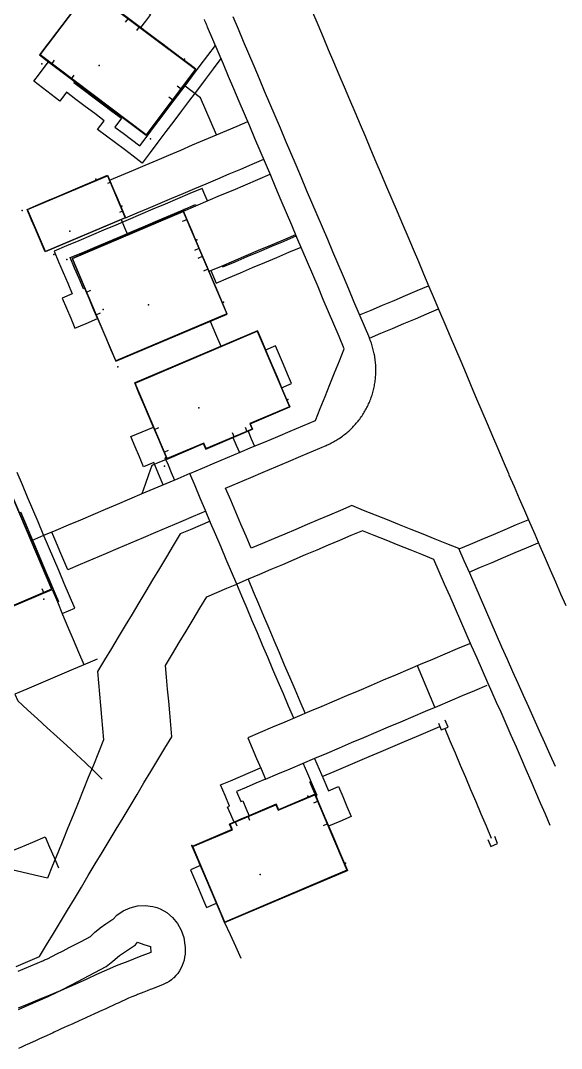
# Model space of a CAD drawing. Header units: metres. Extents: x 337936 to 338469, y 373266 to 374026.
# Drawn here: x 338181.6 to 338221.2, y 373354.6 to 373430 of the extents above; entities that cross this region are included whole.
import ezdxf

# ---------------------------------------------------------------- set-up
doc = ezdxf.new("R2010")
doc.units = ezdxf.units.M
for name, color, linetype in [('3D_LINES', 3, 'Continuous'), ('3D_Points', 1, 'Continuous'), ('PLOTS EXTERNAL LEVEL', 6, 'Continuous'), ('PLOTS FFL', 5, 'Continuous')]:
    doc.layers.add(name, color=color, linetype=linetype)

msp = doc.modelspace()

# ---------------------------------------------------------------- linework, layer by layer
at = {"layer": '3D_LINES'}
for points in [[(338193.186, 373433.464, 33.94), (338192.634, 373432.731, 33.94), (338192.082, 373431.999, 33.94), (338191.53, 373431.267, 33.94), (338190.978, 373430.534, 33.941), (338191.096, 373430.446, 33.942), (338190.735, 373429.966, 33.942), (338190.373, 373429.487, 33.946)], [(338185.055, 373430.241, 33.923), (338184.533, 373429.549, 33.926), (338184.012, 373428.857, 33.93), (338183.49, 373428.165, 33.933), (338182.969, 373427.473, 33.937), (338183.75, 373426.884, 33.941), (338184.531, 373426.296, 33.945), (338185.312, 373425.707, 33.949), (338186.092, 373425.119, 33.953), (338186.873, 373424.531, 33.956), (338187.654, 373423.942, 33.96), (338188.435, 373423.354, 33.964), (338189.216, 373422.765, 33.968), (338189.997, 373422.177, 33.972), (338190.778, 373421.588, 33.976)], [(338194.428, 373426.432, 33.975), (338193.986, 373426.765, 33.975), (338193.544, 373427.098, 33.975), (338192.774, 373427.678, 33.968), (338192.005, 373428.258, 33.961), (338191.236, 373428.838, 33.954), (338190.466, 373429.417, 33.947), (338189.697, 373429.997, 33.94), (338188.927, 373430.577, 33.933)], [(338189.274, 373429.874, 33.953), (338189.486, 373430.156, 33.936)], [(338197.132, 373430.299, 33.95), (338197.517, 373429.391, 33.952), (338197.903, 373428.483, 33.951), (338198.288, 373427.576, 33.954), (338198.673, 373426.668, 33.956), (338199.058, 373425.76, 33.958), (338199.444, 373424.853, 33.96), (338199.829, 373423.945, 33.963), (338200.214, 373423.038, 33.965), (338200.599, 373422.13, 33.967), (338200.985, 373421.222, 33.969), (338201.37, 373420.315, 33.972), (338201.755, 373419.407, 33.974), (338202.141, 373418.499, 33.976), (338202.526, 373417.592, 33.979), (338202.911, 373416.684, 33.981), (338203.296, 373415.776, 33.983), (338203.682, 373414.869, 33.985), (338204.067, 373413.961, 33.988), (338204.452, 373413.054, 33.99), (338204.837, 373412.146, 33.992), (338205.223, 373411.238, 33.994), (338205.608, 373410.331, 33.997), (338205.993, 373409.423, 33.999), (338206.379, 373408.515, 34.001), (338206.764, 373407.608, 34.004), (338207.149, 373406.7, 34.006)], [(338202.971, 373430.618, 33.922), (338203.36, 373429.704, 33.923), (338203.748, 373428.789, 33.926), (338204.136, 373427.874, 33.928), (338204.524, 373426.96, 33.93), (338204.913, 373426.045, 33.932), (338205.301, 373425.13, 33.935), (338205.689, 373424.215, 33.937), (338206.077, 373423.301, 33.939), (338206.466, 373422.386, 33.942), (338206.854, 373421.471, 33.944), (338207.242, 373420.557, 33.946), (338207.631, 373419.642, 33.948), (338208.019, 373418.727, 33.951), (338208.407, 373417.813, 33.953), (338208.795, 373416.898, 33.955), (338209.184, 373415.983, 33.958), (338209.572, 373415.069, 33.96), (338209.96, 373414.154, 33.962), (338210.348, 373413.239, 33.964), (338210.737, 373412.324, 33.967), (338211.125, 373411.41, 33.969), (338211.513, 373410.495, 33.971), (338211.901, 373409.58, 33.974), (338212.29, 373408.666, 33.975), (338212.678, 373407.751, 33.977), (338213.066, 373406.836, 33.982), (338213.454, 373405.922, 33.989), (338213.843, 373405.007, 33.995), (338214.231, 373404.092, 34.002), (338214.619, 373403.178, 34.008), (338215.008, 373402.263, 34.001), (338215.396, 373401.348, 33.995), (338215.784, 373400.433, 33.989), (338216.172, 373399.519, 33.982), (338216.561, 373398.604, 33.976), (338216.949, 373397.689, 33.97), (338217.337, 373396.775, 33.963), (338217.375, 373396.686, 33.963), (338217.754, 373395.813, 33.956), (338218.133, 373394.941, 33.95), (338218.512, 373394.068, 33.944), (338218.892, 373393.195, 33.938), (338219.271, 373392.322, 33.932), (338219.65, 373391.45, 33.926), (338220.029, 373390.577, 33.92), (338220.409, 373389.704, 33.914), (338220.788, 373388.831, 33.908), (338221.167, 373387.959, 33.902), (338221.546, 373387.086, 33.896)], [(338190.09, 373429.259, 33.961), (338190.303, 373429.541, 33.945)], [(338220.395, 373370.963, 33.802), (338220.047, 373371.777, 33.802), (338219.698, 373372.591, 33.802), (338219.35, 373373.404, 33.802), (338219.001, 373374.218, 33.802), (338218.653, 373375.032, 33.802), (338218.304, 373375.846, 33.802), (338217.928, 373376.702, 33.802), (338217.551, 373377.559, 33.802), (338217.175, 373378.416, 33.802), (338216.798, 373379.273, 33.802), (338216.476, 373379.987, 33.802), (338216.154, 373380.702, 33.802), (338215.832, 373381.417, 33.802), (338215.437, 373382.322, 33.802), (338215.041, 373383.228, 33.802), (338214.645, 373384.134, 33.802), (338214.249, 373385.04, 33.802), (338213.853, 373385.945, 33.802), (338213.457, 373386.851, 33.802), (338213.061, 373387.757, 33.802), (338212.665, 373388.663, 33.802), (338212.269, 373389.568, 33.802), (338211.873, 373390.474, 33.802), (338211, 373390.825, 33.802), (338210.127, 373391.175, 33.802), (338209.254, 373391.525, 33.802), (338208.381, 373391.876, 33.802), (338207.508, 373392.226, 33.802), (338206.635, 373392.577, 33.802), (338205.798, 373392.221, 33.802), (338204.96, 373391.866, 33.802), (338204.123, 373391.51, 33.802), (338203.285, 373391.154, 33.802), (338202.447, 373390.799, 33.802), (338201.61, 373390.443, 33.802), (338200.772, 373390.088, 33.802), (338199.935, 373389.732, 33.802), (338199.097, 373389.377, 33.802), (338198.26, 373389.021, 33.802), (338197.422, 373388.666, 33.802), (338197.04, 373389.566, 33.802), (338196.658, 373390.466, 33.802), (338196.276, 373391.366, 33.802), (338195.894, 373392.266, 33.802), (338195.512, 373393.166, 33.802), (338195.13, 373394.066, 33.802), (338194.748, 373394.966, 33.802), (338194.366, 373395.866, 33.802), (338193.984, 373396.766, 33.802), (338194.904, 373397.157, 33.802), (338195.825, 373397.548, 33.802), (338196.745, 373397.939, 33.802), (338197.666, 373398.329, 33.802), (338198.586, 373398.72, 33.802), (338199.507, 373399.111, 33.802), (338200.427, 373399.502, 33.802), (338201.348, 373399.892, 33.802), (338202.268, 373400.283, 33.802), (338203.189, 373400.674, 33.802), (338203.542, 373401.548, 33.802), (338203.895, 373402.422, 33.802), (338204.248, 373403.296, 33.802), (338204.602, 373404.17, 33.802), (338204.955, 373405.044, 33.802), (338205.308, 373405.919, 33.802), (338204.923, 373406.826, 33.802), (338204.538, 373407.734, 33.802), (338204.152, 373408.642, 33.802), (338203.767, 373409.549, 33.802), (338203.382, 373410.457, 33.802), (338202.996, 373411.364, 33.802), (338202.611, 373412.272, 33.802), (338202.226, 373413.18, 33.802), (338201.841, 373414.087, 33.802), (338201.455, 373414.995, 33.802), (338201.07, 373415.903, 33.802), (338200.685, 373416.81, 33.802), (338200.3, 373417.718, 33.802), (338199.914, 373418.626, 33.802), (338199.529, 373419.533, 33.802), (338199.144, 373420.441, 33.802), (338198.758, 373421.348, 33.802), (338198.373, 373422.256, 33.802), (338197.988, 373423.164, 33.802), (338197.603, 373424.071, 33.802), (338197.217, 373424.979, 33.802), (338196.832, 373425.887, 33.802), (338196.447, 373426.794, 33.802), (338196.062, 373427.702, 33.802), (338195.676, 373428.61, 33.802), (338195.291, 373429.517, 33.802), (338195.252, 373429.609, 33.802), (338195.213, 373429.7, 33.802), (338195.173, 373429.791, 33.802), (338195.133, 373429.882, 33.802), (338195.092, 373429.973, 33.802), (338195.051, 373430.064, 33.802)], [(338196.269, 373427.214, 33.913), (338195.691, 373426.447, 33.913), (338195.114, 373425.681, 33.913), (338194.536, 373424.914, 33.913), (338193.958, 373424.148, 33.913), (338193.381, 373423.382, 33.913), (338192.803, 373422.615, 33.913), (338192.226, 373421.849, 33.913), (338191.648, 373421.082, 33.913), (338191.071, 373420.316, 33.913), (338190.493, 373419.549, 33.913), (338189.839, 373420.042, 33.913), (338189.185, 373420.535, 33.913), (338188.531, 373421.028, 33.913), (338187.877, 373421.521, 33.913), (338187.223, 373422.013, 33.913), (338187.705, 373422.653, 33.913), (338187.013, 373423.174, 33.913), (338186.322, 373423.695, 33.913), (338185.63, 373424.216, 33.913), (338184.939, 373424.737, 33.913), (338184.457, 373424.098, 33.913), (338183.819, 373424.579, 33.913), (338183.18, 373425.061, 33.913), (338182.541, 373425.542, 33.913), (338182.955, 373426.092, 33.913), (338183.369, 373426.642, 33.913), (338183.624, 373426.98, 33.915), (338184.263, 373426.498, 33.919), (338184.902, 373426.017, 33.924), (338185.541, 373425.535, 33.929), (338185.481, 373425.455, 33.929), (338186.177, 373424.93, 33.934), (338186.874, 373424.405, 33.939), (338187.571, 373423.88, 33.944), (338188.268, 373423.355, 33.949), (338188.965, 373422.83, 33.954), (338188.483, 373422.19, 33.958), (338189.094, 373421.73, 33.963), (338189.705, 373421.27, 33.967), (338190.316, 373420.81, 33.971), (338190.848, 373421.516, 33.976), (338191.405, 373422.255, 33.976), (338191.962, 373422.995, 33.976), (338192.52, 373423.734, 33.976), (338193.077, 373424.474, 33.976), (338193.634, 373425.213, 33.976), (338194.191, 373425.952, 33.976), (338194.748, 373426.692, 33.976), (338195.306, 373427.431, 33.976), (338195.863, 373428.171, 33.976)], [(338183.859, 373426.802, 33.939), (338184.071, 373427.083, 33.942)], [(338185.305, 373425.713, 34.008), (338185.517, 373425.994, 34.022)], [(338188.107, 373418.289, 34.04), (338188.977, 373418.658, 34.026), (338189.846, 373419.027, 34.013), (338190.715, 373419.396, 34.004), (338191.585, 373419.765, 33.998), (338192.454, 373420.134, 34.005), (338193.324, 373420.503, 34.016), (338194.193, 373420.872, 34.008), (338195.062, 373421.241, 33.996), (338195.932, 373421.61, 33.989), (338195.547, 373422.515, 33.987), (338195.163, 373423.42, 33.984), (338194.779, 373424.325, 33.982), (338194.161, 373424.791, 33.983), (338193.542, 373425.257, 33.987)], [(338193.069, 373425.215, 33.98), (338193.351, 373425.002, 33.986)], [(338192.454, 373424.398, 33.976), (338192.735, 373424.186, 33.982)], [(338195.932, 373421.61, 33.989), (338196.699, 373421.935, 33.984), (338197.466, 373422.261, 33.98), (338198.233, 373422.587, 33.975)], [(338189.28, 373415.527, 34.067), (338190.123, 373415.885, 34.05), (338190.967, 373416.243, 34.05), (338191.811, 373416.602, 34.044), (338192.655, 373416.96, 34.038), (338193.498, 373417.318, 34.041), (338194.342, 373417.676, 34.027), (338195.186, 373418.034, 34.012), (338196.03, 373418.392, 34.003), (338196.874, 373418.751, 33.997), (338197.717, 373419.109, 33.992), (338198.561, 373419.467, 33.987), (338199.405, 373419.825, 33.982)], [(338183.386, 373413.025, 34.039), (338183.054, 373413.807, 34.039), (338182.723, 373414.588, 34.039), (338182.391, 373415.369, 34.039), (338182.059, 373416.151, 34.039), (338182.903, 373416.509, 34.039), (338183.747, 373416.867, 34.039), (338184.591, 373417.225, 34.04), (338185.434, 373417.583, 34.04), (338186.278, 373417.941, 34.04), (338187.122, 373418.299, 34.04), (338187.953, 373418.652, 34.04), (338188.278, 373417.888, 34.04), (338188.602, 373417.123, 34.04), (338188.927, 373416.358, 34.04), (338189.28, 373415.527, 34.04)], [(338187.971, 373418.06, 34.044), (338188.169, 373418.144, 34.041)], [(338193.522, 373416.024, 34.042), (338194.429, 373416.409, 34.042), (338195.337, 373416.795, 34.042), (338196.244, 373417.18, 34.042), (338197.152, 373417.565, 34.042), (338198.059, 373417.95, 34.042), (338198.967, 373418.335, 34.042), (338199.874, 373418.721, 34.042)], [(338195.271, 373416.767, 34.04), (338195.075, 373417.227, 34.04), (338194.88, 373417.687, 34.04), (338193.977, 373417.304, 34.04), (338193.073, 373416.92, 34.04), (338192.17, 373416.537, 34.04), (338191.266, 373416.153, 34.04), (338190.363, 373415.77, 34.04), (338189.459, 373415.386, 34.04), (338188.556, 373415.003, 34.04), (338187.652, 373414.619, 34.04), (338186.749, 373414.236, 34.04), (338185.845, 373413.852, 34.04), (338184.942, 373413.469, 34.04), (338184.038, 373413.085, 34.04), (338184.37, 373412.304, 34.04), (338184.702, 373411.523, 34.04), (338185.033, 373410.741, 34.04), (338185.365, 373409.96, 34.04), (338184.629, 373409.647, 34.04), (338184.941, 373408.911, 34.04), (338185.254, 373408.175, 34.04), (338185.566, 373407.438, 34.04), (338186.395, 373407.79, 34.04), (338187.223, 373408.142, 34.04), (338186.911, 373408.878, 34.04), (338186.598, 373409.614, 34.04), (338186.285, 373410.351, 34.04), (338186.193, 373410.312, 34.039), (338185.868, 373411.077, 34.039), (338185.543, 373411.843, 34.039), (338185.219, 373412.608, 34.039), (338186.137, 373412.998, 34.04), (338187.055, 373413.388, 34.04), (338187.974, 373413.778, 34.04), (338188.892, 373414.168, 34.041), (338189.811, 373414.558, 34.041), (338190.729, 373414.948, 34.041), (338191.648, 373415.337, 34.042), (338192.566, 373415.727, 34.042), (338193.485, 373416.117, 34.042), (338194.403, 373416.507, 34.042), (338194.442, 373416.415, 34.042)], [(338196.727, 373408.474, 34.043), (338196.374, 373409.304, 34.043), (338195.987, 373410.218, 34.043), (338195.599, 373411.131, 34.043), (338195.211, 373412.045, 34.043), (338194.823, 373412.958, 34.043), (338194.435, 373413.872, 34.043), (338194.131, 373414.589, 34.043), (338193.826, 373415.307, 34.043), (338193.522, 373416.024, 34.042), (338192.614, 373415.639, 34.042), (338191.706, 373415.253, 34.042), (338190.798, 373414.868, 34.042), (338189.89, 373414.483, 34.041), (338188.982, 373414.097, 34.041), (338188.074, 373413.712, 34.041), (338187.166, 373413.326, 34.041), (338186.258, 373412.941, 34.04), (338185.35, 373412.555, 34.04), (338185.706, 373411.716, 34.04), (338186.062, 373410.877, 34.04), (338186.418, 373410.039, 34.041), (338186.774, 373409.2, 34.041), (338187.13, 373408.361, 34.041), (338187.486, 373407.522, 34.041), (338187.842, 373406.683, 34.041), (338188.199, 373405.844, 34.041), (338188.555, 373405.005, 34.042)], [(338188.866, 373415.952, 34.04), (338189.064, 373416.036, 34.04)], [(338189.436, 373414.29, 34.087), (338189.201, 373414.842, 34.072), (338188.967, 373415.394, 34.057)], [(338193.457, 373415.274, 34.05), (338193.782, 373415.412, 34.05)], [(338195.397, 373411.606, 34.052), (338196.305, 373411.991, 34.036), (338197.212, 373412.376, 34.027), (338198.12, 373412.761, 34.018), (338199.027, 373413.147, 34.012), (338199.935, 373413.532, 34.007), (338200.842, 373413.917, 34.001), (338201.749, 373414.302, 33.996)], [(338196.364, 373412.016, 34.036), (338196.403, 373411.924, 34.036), (338197.301, 373412.305, 34.026), (338198.198, 373412.686, 34.018), (338199.096, 373413.067, 34.012), (338199.993, 373413.448, 34.007), (338200.891, 373413.829, 34.001), (338201.789, 373414.21, 33.996)], [(338194.352, 373413.166, 34.063), (338194.677, 373413.304, 34.052)], [(338195.535, 373411.664, 34.049), (338195.731, 373411.204, 34.049), (338195.926, 373410.744, 34.049), (338196.814, 373411.121, 34.037), (338197.702, 373411.498, 34.027), (338198.589, 373411.874, 34.019), (338199.477, 373412.251, 34.014), (338200.365, 373412.628, 34.009), (338201.252, 373413.005, 34.003), (338202.14, 373413.382, 33.998)], [(338194.6, 373412.582, 34.063), (338194.925, 373412.72, 34.052)], [(338195, 373411.641, 34.063), (338195.324, 373411.778, 34.052)], [(338206.426, 373408.403, 34.002), (338207.27, 373408.761, 33.996), (338208.113, 373409.119, 33.991), (338208.957, 373409.477, 33.986), (338209.801, 373409.835, 33.981), (338210.644, 373410.193, 33.976), (338211.488, 373410.552, 33.971)], [(338186.401, 373410.079, 34.051), (338186.725, 373410.217, 34.05)], [(338187.108, 373408.413, 34.041), (338187.432, 373408.551, 34.041)], [(338220.791, 373375.28, 33.834), (338220.399, 373376.149, 33.84), (338220.008, 373377.018, 33.846), (338219.616, 373377.888, 33.852), (338219.225, 373378.757, 33.858), (338218.833, 373379.626, 33.865), (338218.441, 373380.495, 33.871), (338218.05, 373381.364, 33.877), (338217.658, 373382.234, 33.883), (338217.263, 373383.137, 33.889), (338216.868, 373384.04, 33.896), (338216.474, 373384.943, 33.902), (338216.079, 373385.846, 33.908), (338215.684, 373386.749, 33.914), (338215.289, 373387.652, 33.921), (338214.895, 373388.555, 33.927), (338214.5, 373389.458, 33.933), (338214.105, 373390.361, 33.94), (338213.71, 373391.264, 33.946), (338212.837, 373391.614, 33.951), (338211.964, 373391.965, 33.956), (338211.091, 373392.315, 33.961), (338210.218, 373392.666, 33.966), (338209.345, 373393.016, 33.971), (338208.473, 373393.366, 33.976), (338207.6, 373393.717, 33.981), (338206.727, 373394.067, 33.986), (338205.854, 373394.418, 33.991), (338205.035, 373394.07, 33.992), (338204.215, 373393.722, 33.993), (338203.396, 373393.374, 33.994), (338202.577, 373393.027, 33.995), (338201.758, 373392.679, 33.986), (338200.939, 373392.331, 33.997), (338200.12, 373391.984, 34.011), (338199.301, 373391.636, 34.025), (338198.482, 373391.288, 34.039), (338198.107, 373392.172, 34.052), (338197.732, 373393.056, 34.064), (338197.357, 373393.939, 34.077), (338196.981, 373394.823, 34.09), (338196.606, 373395.707, 34.102), (338197.527, 373396.098, 34.086), (338198.447, 373396.488, 34.07), (338199.368, 373396.879, 34.054), (338200.288, 373397.27, 34.039), (338201.209, 373397.66, 34.023), (338202.129, 373398.051, 34.024), (338203.05, 373398.442, 34.023), (338203.97, 373398.833, 34.022), (338204.061, 373398.872, 34.022), (338204.152, 373398.913, 34.022), (338204.241, 373398.956, 34.022), (338204.33, 373399, 34.021), (338204.418, 373399.045, 34.021), (338204.506, 373399.092, 34.021), (338204.593, 373399.14, 34.021), (338204.678, 373399.19, 34.021), (338204.763, 373399.241, 34.021), (338204.847, 373399.294, 34.021), (338204.931, 373399.348, 34.021), (338205.013, 373399.403, 34.021), (338205.095, 373399.46, 34.021), (338205.175, 373399.518, 34.021), (338205.254, 373399.577, 34.021), (338205.333, 373399.638, 34.021), (338205.411, 373399.7, 34.021), (338205.487, 373399.763, 34.021), (338205.562, 373399.827, 34.022), (338205.637, 373399.893, 34.022), (338205.71, 373399.96, 34.022), (338205.782, 373400.028, 34.022), (338205.853, 373400.098, 34.022), (338205.923, 373400.168, 34.022), (338205.992, 373400.24, 34.022), (338206.059, 373400.312, 34.022), (338206.125, 373400.386, 34.023), (338206.19, 373400.461, 34.023), (338206.254, 373400.537, 34.023), (338206.317, 373400.614, 34.023), (338206.378, 373400.692, 34.023), (338206.438, 373400.771, 34.024), (338206.496, 373400.851, 34.024), (338206.554, 373400.932, 34.024), (338206.609, 373401.014, 34.024), (338206.664, 373401.097, 34.025), (338206.717, 373401.181, 34.025), (338206.769, 373401.265, 34.025), (338206.819, 373401.351, 34.025), (338206.868, 373401.437, 34.026), (338206.916, 373401.524, 34.026), (338206.962, 373401.612, 34.026), (338207.007, 373401.701, 34.027), (338207.05, 373401.79, 34.027), (338207.091, 373401.88, 34.027), (338207.132, 373401.971, 34.028), (338207.17, 373402.062, 34.028), (338207.208, 373402.154, 34.028), (338207.243, 373402.247, 34.029), (338207.277, 373402.34, 34.029), (338207.31, 373402.434, 34.03), (338207.341, 373402.528, 34.03), (338207.37, 373402.623, 34.03), (338207.398, 373402.718, 34.03), (338207.424, 373402.813, 34.029), (338207.449, 373402.91, 34.029), (338207.472, 373403.006, 34.028), (338207.494, 373403.103, 34.027), (338207.514, 373403.2, 34.026), (338207.532, 373403.298, 34.025), (338207.549, 373403.395, 34.024), (338207.564, 373403.493, 34.023), (338207.577, 373403.592, 34.023), (338207.589, 373403.69, 34.022), (338207.599, 373403.789, 34.021), (338207.608, 373403.888, 34.02), (338207.615, 373403.987, 34.019), (338207.62, 373404.086, 34.018), (338207.624, 373404.185, 34.017), (338207.626, 373404.284, 34.017), (338207.626, 373404.383, 34.016), (338207.625, 373404.482, 34.015), (338207.622, 373404.582, 34.014), (338207.617, 373404.681, 34.013), (338207.611, 373404.78, 34.012), (338207.603, 373404.879, 34.012), (338207.594, 373404.977, 34.011), (338207.583, 373405.076, 34.01), (338207.57, 373405.174, 34.01), (338207.556, 373405.273, 34.01), (338207.54, 373405.37, 34.009), (338207.522, 373405.468, 34.009), (338207.503, 373405.565, 34.009), (338207.482, 373405.662, 34.008), (338207.46, 373405.759, 34.008), (338207.436, 373405.855, 34.008), (338207.41, 373405.951, 34.008), (338207.383, 373406.047, 34.007), (338207.354, 373406.142, 34.007), (338207.324, 373406.236, 34.007), (338207.292, 373406.33, 34.007), (338207.259, 373406.423, 34.006), (338207.224, 373406.516, 34.006), (338207.187, 373406.608, 34.006), (338207.149, 373406.7, 34.006), (338207.993, 373407.058, 34.001), (338208.836, 373407.416, 33.996), (338209.68, 373407.774, 33.991), (338210.523, 373408.132, 33.985), (338211.367, 373408.491, 33.98), (338212.211, 373408.849, 33.975)], [(338195.483, 373407.946, 34.094), (338195.874, 373407.026, 34.096), (338196.265, 373406.105, 34.1)], [(338189.944, 373403.422, 34.042), (338190.844, 373403.804, 34.042), (338191.744, 373404.186, 34.042), (338192.644, 373404.568, 34.042), (338193.544, 373404.95, 34.042), (338194.445, 373405.332, 34.042), (338195.345, 373405.714, 34.042), (338196.245, 373406.096, 34.042), (338197.145, 373406.478, 34.042), (338198.045, 373406.861, 34.042), (338198.945, 373407.243, 34.042), (338199.304, 373406.396, 34.042), (338199.664, 373405.549, 34.042), (338200.023, 373404.702, 34.042), (338200.383, 373403.856, 34.042), (338200.742, 373403.009, 34.042), (338201.101, 373402.162, 34.042), (338201.315, 373401.66, 34.042), (338200.587, 373401.351, 34.042), (338199.86, 373401.042, 34.042), (338199.133, 373400.734, 34.042), (338198.406, 373400.425, 34.042), (338198.578, 373400.02, 34.042), (338197.726, 373399.658, 34.042), (338196.874, 373399.297, 34.042), (338196.022, 373398.935, 34.042), (338195.17, 373398.573, 34.042), (338194.998, 373398.978, 34.042), (338194.103, 373398.599, 34.042), (338193.209, 373398.219, 34.042), (338192.314, 373397.839, 34.042), (338191.975, 373398.637, 34.042), (338191.637, 373399.434, 34.042), (338191.298, 373400.232, 34.042), (338190.96, 373401.029, 34.042), (338190.621, 373401.827, 34.042), (338190.283, 373402.624, 34.042), (338189.944, 373403.422, 34.042)], [(338200.716, 373403.069, 34.049), (338201.441, 373403.377, 34.044), (338201.148, 373404.068, 34.042), (338200.855, 373404.759, 34.04), (338200.561, 373405.45, 34.039), (338200.268, 373406.141, 34.037), (338199.543, 373405.833, 34.043)], [(338192.034, 373395.939, 34.196), (338191.686, 373396.76, 34.196), (338191.337, 373397.582, 34.196), (338190.6, 373397.269, 34.196), (338190.288, 373398.006, 34.196), (338189.975, 373398.742, 34.196), (338189.663, 373399.479, 34.196), (338190.491, 373399.83, 34.196), (338191.32, 373400.182, 34.196), (338191.632, 373399.445, 34.196), (338191.945, 373398.709, 34.196), (338192.257, 373397.973, 34.196), (338192.165, 373397.934, 34.196), (338192.387, 373397.411, 34.196), (338192.625, 373396.851, 34.196), (338192.863, 373396.29, 34.196)], [(338191.391, 373400.014, 34.155), (338191.715, 373400.152, 34.159)], [(338198.035, 373400.173, 34.1), (338198.173, 373399.848, 34.096)], [(338197.094, 373399.773, 34.116), (338197.232, 373399.449, 34.112)], [(338197.15, 373399.414, 34.113), (338197.385, 373398.862, 34.105), (338197.619, 373398.309, 34.097)], [(338198.255, 373399.883, 34.094), (338198.489, 373399.331, 34.086), (338198.724, 373398.778, 34.078)], [(338192.098, 373398.348, 34.187), (338192.423, 373398.485, 34.192)], [(338192.314, 373397.839, 34.198), (338191.762, 373397.605, 34.198), (338191.209, 373397.37, 34.198), (338190.963, 373396.672, 34.198), (338190.716, 373395.973, 34.198), (338190.469, 373395.275, 34.198), (338189.569, 373394.893, 34.198), (338188.669, 373394.51, 34.198), (338187.769, 373394.128, 34.198), (338186.869, 373393.746, 34.198), (338185.969, 373393.364, 34.198), (338185.069, 373392.982, 34.198), (338184.169, 373392.6, 34.198), (338183.269, 373392.218, 34.198), (338182.369, 373391.836, 34.198)], [(338184.626, 373386.519, 34.195), (338185.086, 373386.715, 34.195), (338185.546, 373386.91, 34.195), (338185.163, 373387.814, 34.195), (338184.779, 373388.717, 34.195), (338184.396, 373389.621, 34.195), (338184.012, 373390.524, 34.195), (338183.629, 373391.428, 34.195), (338183.245, 373392.331, 34.195), (338182.862, 373393.235, 34.195), (338182.478, 373394.138, 34.195), (338182.095, 373395.041, 34.195), (338181.711, 373395.945, 34.195), (338181.328, 373396.848, 34.195)], [(338193.984, 373396.766, 34.16), (338193.105, 373396.393, 34.176), (338192.227, 373396.02, 34.186), (338191.348, 373395.648, 34.192), (338190.469, 373395.275, 34.198)], [(338181.573, 373393.966, 34.195), (338181.942, 373393.098, 34.195), (338182.311, 373392.23, 34.195), (338182.679, 373391.361, 34.195), (338183.048, 373390.493, 34.195), (338183.417, 373389.624, 34.195), (338183.733, 373388.878, 34.195), (338184.05, 373388.133, 34.195), (338184.366, 373387.387, 34.195), (338184.274, 373387.348, 34.195)], [(338195.156, 373394.005, 34.121), (338194.236, 373393.614, 34.137), (338193.315, 373393.223, 34.147), (338192.395, 373392.833, 34.153), (338191.474, 373392.442, 34.16), (338190.554, 373392.051, 34.166), (338189.633, 373391.66, 34.172), (338188.713, 373391.27, 34.178), (338187.792, 373390.879, 34.184), (338186.872, 373390.488, 34.19), (338185.951, 373390.098, 34.196), (338185.031, 373389.707, 34.2), (338184.737, 373390.397, 34.2), (338184.444, 373391.088, 34.2), (338184.151, 373391.778, 34.2), (338183.858, 373392.468, 34.2)], [(338195.469, 373393.268, 34.11), (338194.739, 373392.959, 34.123), (338194.009, 373392.649, 34.134), (338193.28, 373392.339, 34.139), (338192.775, 373391.5, 34.136), (338192.271, 373390.66, 34.134), (338191.766, 373389.82, 34.131), (338191.261, 373388.98, 34.128), (338190.757, 373388.141, 34.125), (338190.252, 373387.301, 34.122), (338189.748, 373386.461, 34.12), (338189.243, 373385.622, 34.117), (338188.739, 373384.782, 34.114), (338188.234, 373383.942, 34.111), (338187.73, 373383.102, 34.102), (338187.225, 373382.263, 34.092), (338187.298, 373381.425, 34.079), (338187.372, 373380.586, 34.066), (338187.445, 373379.748, 34.052), (338187.518, 373378.91, 34.039), (338187.592, 373378.072, 34.025), (338187.665, 373377.234, 34.003), (338187.291, 373376.313, 33.973), (338186.917, 373375.392, 33.947), (338186.544, 373374.472, 33.933), (338186.17, 373373.551, 33.919), (338185.796, 373372.63, 33.915), (338185.422, 373371.709, 33.915), (338185.049, 373370.789, 33.915), (338184.675, 373369.868, 33.915), (338184.301, 373368.947, 33.915), (338183.927, 373368.026, 33.915), (338183.553, 373367.106, 33.915), (338182.609, 373367.325, 33.922), (338181.665, 373367.545, 33.929), (338180.72, 373367.765, 33.936)], [(338180.887, 373386.996, 34.197), (338181.629, 373387.312, 34.196), (338182.372, 373387.627, 34.196), (338183.114, 373387.942, 34.196), (338183.883, 373388.268, 34.195), (338183.498, 373389.176, 34.195), (338183.113, 373390.084, 34.195), (338182.727, 373390.992, 34.195), (338182.342, 373391.901, 34.196), (338181.956, 373392.809, 34.196), (338181.571, 373393.717, 34.196)], [(338213.721, 373391.239, 33.946), (338214.565, 373391.597, 33.945), (338215.409, 373391.955, 33.944), (338216.253, 373392.313, 33.943), (338217.096, 373392.672, 33.942), (338217.94, 373393.03, 33.941), (338218.784, 373393.388, 33.94)], [(338214.454, 373389.54, 33.934), (338215.298, 373389.898, 33.933), (338216.141, 373390.256, 33.932), (338216.985, 373390.615, 33.931), (338217.829, 373390.973, 33.93), (338218.673, 373391.331, 33.929), (338219.517, 373391.689, 33.928)], [(338181.244, 373360.612, 33.938), (338182.11, 373360.98, 33.939), (338182.976, 373361.347, 33.941), (338183.486, 373362.196, 33.921), (338183.996, 373363.044, 33.908), (338184.506, 373363.893, 33.904), (338185.015, 373364.741, 33.9), (338185.525, 373365.59, 33.897), (338186.035, 373366.438, 33.896), (338186.545, 373367.287, 33.895), (338187.055, 373368.136, 33.894), (338187.565, 373368.984, 33.893), (338188.075, 373369.833, 33.892), (338188.584, 373370.681, 33.891), (338189.094, 373371.53, 33.89), (338189.604, 373372.378, 33.898), (338190.114, 373373.227, 33.915), (338190.624, 373374.076, 33.944), (338191.134, 373374.924, 33.953), (338191.644, 373375.773, 33.963), (338192.154, 373376.621, 33.973), (338192.663, 373377.47, 33.983), (338192.587, 373378.341, 33.997), (338192.511, 373379.213, 34.011), (338192.435, 373380.084, 34.025), (338192.358, 373380.956, 34.038), (338192.282, 373381.827, 34.047), (338192.206, 373382.698, 34.056), (338192.711, 373383.538, 34.059), (338193.215, 373384.378, 34.062), (338193.72, 373385.218, 34.065), (338194.224, 373386.057, 34.067), (338194.729, 373386.897, 34.07), (338195.233, 373387.737, 34.073), (338195.963, 373388.046, 34.068), (338196.693, 373388.356, 34.057), (338197.422, 373388.666, 34.045)], [(338201.602, 373378.819, 33.904), (338201.222, 373379.714, 33.917), (338200.842, 373380.609, 33.93), (338200.462, 373381.504, 33.942), (338200.082, 373382.4, 33.955), (338199.702, 373383.295, 33.968), (338199.322, 373384.19, 33.981), (338198.942, 373385.085, 33.994), (338198.562, 373385.98, 34.006), (338198.182, 373386.876, 34.019), (338197.802, 373387.771, 34.032), (338197.422, 373388.666, 34.045)], [(338198.251, 373389.018, 34.03), (338198.631, 373388.122, 34.018), (338199.011, 373387.227, 34.005), (338199.391, 373386.332, 33.992), (338199.771, 373385.437, 33.979), (338200.151, 373384.542, 33.966), (338200.531, 373383.646, 33.954), (338200.911, 373382.751, 33.941), (338201.291, 373381.856, 33.928), (338201.671, 373380.961, 33.915), (338202.051, 373380.066, 33.902), (338202.431, 373379.171, 33.893)], [(338183.134, 373388.333, 34.196), (338183.271, 373388.009, 34.196)], [(338183.883, 373388.268, 34.2), (338184.273, 373387.351, 34.187), (338184.663, 373386.433, 34.174), (338185.052, 373385.515, 34.157), (338185.442, 373384.597, 34.14), (338185.831, 373383.679, 34.123), (338186.221, 373382.761, 34.107)], [(338214.489, 373384.289, 33.905), (338213.587, 373383.906, 33.906), (338212.684, 373383.523, 33.908), (338211.781, 373383.14, 33.909), (338210.878, 373382.756, 33.91), (338209.976, 373382.373, 33.911), (338209.073, 373381.99, 33.912), (338208.17, 373381.607, 33.913), (338207.268, 373381.224, 33.914), (338206.365, 373380.841, 33.915), (338205.462, 373380.457, 33.916), (338204.56, 373380.074, 33.918), (338203.657, 373379.691, 33.913), (338202.754, 373379.308, 33.898), (338201.851, 373378.925, 33.9), (338200.949, 373378.541, 33.915), (338200.046, 373378.158, 33.927), (338199.143, 373377.775, 33.933), (338198.241, 373377.392, 33.939), (338198.563, 373376.633, 33.928), (338198.885, 373375.873, 33.917), (338199.208, 373375.114, 33.903), (338199.53, 373374.354, 33.89), (338200.433, 373374.737, 33.89), (338201.335, 373375.121, 33.884), (338202.238, 373375.504, 33.872), (338203.141, 373375.887, 33.878), (338204.044, 373376.27, 33.893), (338204.946, 373376.653, 33.898), (338205.849, 373377.037, 33.897), (338206.752, 373377.42, 33.895), (338207.654, 373377.803, 33.894), (338208.557, 373378.186, 33.893), (338209.46, 373378.569, 33.892), (338210.362, 373378.952, 33.891), (338211.265, 373379.336, 33.89), (338212.168, 373379.719, 33.889), (338213.071, 373380.102, 33.888), (338213.973, 373380.485, 33.886), (338214.876, 373380.868, 33.885), (338215.779, 373381.251, 33.884)], [(338187.187, 373383.153, 34.106), (338186.327, 373382.787, 34.106), (338185.466, 373382.422, 34.106), (338184.606, 373382.057, 34.106), (338183.746, 373381.692, 34.089), (338182.886, 373381.327, 34.07), (338182.025, 373380.962, 34.051), (338181.165, 373380.596, 34.033), (338181.377, 373380.097, 34.025), (338182.094, 373379.442, 34.014), (338182.811, 373378.788, 34.003), (338183.528, 373378.133, 33.993), (338184.245, 373377.478, 33.982), (338184.963, 373376.823, 33.971), (338185.68, 373376.168, 33.96), (338186.31, 373375.567, 33.951), (338186.941, 373374.966, 33.941), (338187.571, 373374.365, 33.931)], [(338211.957, 373379.629, 33.889), (338211.635, 373380.389, 33.894), (338211.312, 373381.148, 33.9), (338210.99, 373381.907, 33.905), (338210.667, 373382.667, 33.91)], [(338203.697, 373374.559, 33.875), (338204.559, 373374.924, 33.89), (338205.42, 373375.29, 33.889), (338206.282, 373375.656, 33.887), (338207.144, 373376.022, 33.886), (338208.006, 373376.388, 33.885), (338208.867, 373376.753, 33.884), (338209.729, 373377.119, 33.883), (338210.591, 373377.485, 33.882), (338211.452, 373377.851, 33.881), (338212.314, 373378.216, 33.88)], [(338212.207, 373378.47, 33.882), (338212.422, 373377.963, 33.878), (338212.928, 373378.178, 33.878), (338212.713, 373378.685, 33.881)], [(338212.675, 373378.071, 33.878), (338213.054, 373377.178, 33.872), (338213.432, 373376.286, 33.866), (338213.811, 373375.393, 33.859), (338214.19, 373374.501, 33.853), (338214.569, 373373.608, 33.847), (338214.948, 373372.716, 33.841), (338215.327, 373371.823, 33.835), (338215.705, 373370.931, 33.833), (338216.084, 373370.038, 33.829)], [(338203.134, 373375.884, 33.878), (338203.471, 373375.091, 33.876), (338203.808, 373374.298, 33.875), (338204.144, 373373.505, 33.873), (338204.881, 373373.817, 33.882), (338205.193, 373373.081, 33.877), (338205.506, 373372.344, 33.872), (338205.818, 373371.608, 33.867), (338204.99, 373371.256, 33.868), (338204.162, 373370.905, 33.854), (338203.849, 373371.641, 33.855), (338203.536, 373372.378, 33.857), (338203.224, 373373.114, 33.858), (338203.316, 373373.153, 33.86), (338202.979, 373373.946, 33.861), (338202.643, 373374.739, 33.862), (338202.306, 373375.533, 33.871)], [(338199.53, 373374.354, 33.89), (338198.824, 373374.055, 33.89), (338198.118, 373373.755, 33.89), (338197.412, 373373.455, 33.89), (338197.724, 373372.719, 33.876), (338197.862, 373372.777, 33.876), (338198.097, 373372.225, 33.866), (338198.331, 373371.673, 33.856), (338197.779, 373371.438, 33.856), (338197.227, 373371.204, 33.856), (338196.992, 373371.756, 33.866), (338196.758, 373372.308, 33.876), (338196.896, 373372.367, 33.876), (338196.564, 373373.15, 33.89), (338196.232, 373373.932, 33.905), (338196.968, 373374.245, 33.905), (338197.705, 373374.557, 33.905), (338198.442, 373374.87, 33.905), (338199.178, 373375.183, 33.905)], [(338203.167, 373373.247, 33.858), (338202.972, 373373.708, 33.859), (338202.776, 373374.168, 33.86)], [(338205.537, 373367.665, 33.875), (338204.637, 373367.283, 33.875), (338203.737, 373366.9, 33.875), (338202.837, 373366.518, 33.875), (338201.937, 373366.136, 33.875), (338201.037, 373365.754, 33.875), (338200.137, 373365.372, 33.875), (338199.236, 373364.99, 33.875), (338198.336, 373364.608, 33.875), (338197.436, 373364.226, 33.875), (338196.536, 373363.844, 33.875), (338196.198, 373364.642, 33.875), (338195.859, 373365.439, 33.875), (338195.521, 373366.237, 33.875), (338195.182, 373367.034, 33.875), (338194.844, 373367.832, 33.875), (338194.505, 373368.629, 33.875), (338194.166, 373369.427, 33.875), (338194.894, 373369.736, 33.876), (338195.621, 373370.044, 33.877), (338196.348, 373370.353, 33.877), (338197.075, 373370.662, 33.878), (338196.903, 373371.067, 33.879), (338197.755, 373371.428, 33.88), (338198.607, 373371.79, 33.881), (338199.459, 373372.152, 33.882), (338200.312, 373372.513, 33.883), (338200.483, 373372.108, 33.883), (338201.211, 373372.417, 33.884), (338201.938, 373372.726, 33.885), (338202.665, 373373.034, 33.886), (338203.167, 373373.247, 33.885), (338203.527, 373372.401, 33.883), (338203.886, 373371.554, 33.881), (338204.245, 373370.707, 33.88), (338204.605, 373369.86, 33.878), (338204.964, 373369.014, 33.877), (338205.324, 373368.167, 33.875), (338205.537, 373367.665, 33.875)], [(338203.383, 373372.739, 33.857), (338203.059, 373372.601, 33.852)], [(338198.387, 373371.314, 33.85), (338198.25, 373371.638, 33.856)], [(338197.446, 373370.914, 33.85), (338197.308, 373371.239, 33.856)], [(338204.09, 373371.073, 33.854), (338203.766, 373370.935, 33.852)], [(338178.784, 373368.184, 33.95), (338179.704, 373368.575, 33.945), (338180.625, 373368.965, 33.94), (338181.545, 373369.356, 33.935), (338182.466, 373369.747, 33.93), (338183.386, 373370.138, 33.924), (338183.708, 373369.379, 33.92), (338184.03, 373368.62, 33.916), (338184.352, 373367.862, 33.911)], [(338215.831, 373369.931, 33.829), (338216.046, 373369.425, 33.827), (338216.552, 373369.639, 33.826), (338216.337, 373370.146, 33.829)], [(338194.765, 373368.017, 33.909), (338194.04, 373367.71, 33.907), (338194.333, 373367.019, 33.935), (338194.626, 373366.328, 33.962), (338194.92, 373365.637, 33.99), (338195.213, 373364.946, 33.983), (338195.938, 373365.254, 33.978)], [(338181.409, 373360.276, 33.951), (338181.869, 373360.472, 33.952), (338182.329, 373360.667, 33.953), (338182.79, 373360.863, 33.954), (338183.25, 373361.058, 33.955), (338183.331, 373361.093, 33.955), (338183.558, 373361.186, 33.956), (338184.247, 373361.549, 33.955), (338184.692, 373361.776, 33.954), (338185.137, 373362.004, 33.954), (338185.582, 373362.232, 33.953), (338186.027, 373362.46, 33.953), (338186.705, 373362.807, 33.952), (338187.022, 373363.141, 33.946), (338187.233, 373363.313, 33.944), (338187.394, 373363.434, 33.943), (338187.405, 373363.443, 33.942), (338187.834, 373363.738, 33.94), (338188.264, 373364.033, 33.937), (338188.36, 373364.099, 33.936), (338188.636, 373364.374, 33.931), (338189.095, 373364.692, 33.928), (338189.604, 373364.922, 33.929), (338190.147, 373365.058, 33.933), (338190.708, 373365.093, 33.941), (338191.268, 373365.027, 33.952), (338191.565, 373364.935, 33.959), (338191.805, 373364.85, 33.966), (338192.296, 373364.569, 33.983), (338192.727, 373364.204, 34.002), (338193.086, 373363.768, 33.982), (338193.361, 373363.275, 33.944), (338193.543, 373362.739, 33.907), (338193.625, 373362.188, 33.897), (338193.636, 373362.002, 33.898), (338193.639, 373361.743, 33.9), (338193.632, 373361.523, 33.902), (338193.607, 373361.305, 33.903), (338193.565, 373361.091, 33.905), (338193.504, 373360.881, 33.906), (338193.427, 373360.677, 33.907), (338193.333, 373360.48, 33.909), (338193.223, 373360.292, 33.91), (338193.098, 373360.114, 33.911), (338192.966, 373359.956, 33.913), (338192.959, 373359.947, 33.913), (338192.807, 373359.791, 33.914), (338192.77, 373359.758, 33.914), (338192.641, 373359.649, 33.915), (338192.464, 373359.522, 33.916), (338192.309, 373359.429, 33.916), (338192.295, 373359.42, 33.917), (338192.276, 373359.41, 33.917), (338192.078, 373359.318, 33.917), (338192.041, 373359.303, 33.917), (338191.74, 373359.181, 33.918), (338191.167, 373358.954, 33.92), (338191.078, 373358.92, 33.921), (338190.853, 373358.833, 33.921), (338190.611, 373358.734, 33.922), (338190.148, 373358.551, 33.924), (338190.07, 373358.521, 33.924), (338189.735, 373358.392, 33.925), (338189.491, 373358.295, 33.926), (338188.731, 373357.936, 33.929), (338188.586, 373357.869, 33.929), (338187.821, 373357.52, 33.932), (338187.366, 373357.313, 33.934), (338186.911, 373357.105, 33.935), (338186.774, 373357.043, 33.936)], [(338196.536, 373363.844, 33.885), (338196.932, 373362.973, 33.89), (338197.328, 373362.101, 33.896), (338197.724, 373361.23, 33.901)], [(338181.436, 373357.593, 33.991), (338182.206, 373357.911, 33.985), (338182.976, 373358.23, 33.979), (338183.746, 373358.548, 33.973), (338184.516, 373358.866, 33.967), (338185.35, 373359.3, 33.966), (338186.184, 373359.735, 33.965), (338187.018, 373360.169, 33.964), (338187.853, 373360.604, 33.963), (338188.339, 373361.014, 33.972), (338188.826, 373361.424, 33.98), (338189.409, 373361.82, 33.985), (338189.993, 373362.216, 33.99), (338190.145, 373362.399, 33.995), (338190.622, 373362.238, 33.971), (338191.1, 373362.077, 33.946), (338191.119, 373361.632, 33.919), (338190.276, 373361.313, 33.928), (338189.433, 373360.993, 33.936), (338188.589, 373360.673, 33.944), (338187.872, 373360.348, 33.947), (338187.154, 373360.023, 33.951), (338186.436, 373359.698, 33.955), (338185.719, 373359.373, 33.959)], [(338185.719, 373359.373, 33.959), (338185.001, 373359.049, 33.963), (338184.284, 373358.724, 33.966), (338183.566, 373358.399, 33.97), (338182.848, 373358.074, 33.974), (338182.122, 373357.758, 33.979), (338181.396, 373357.441, 33.983)], [(338186.774, 373357.043, 33.936), (338186.774, 373357.043, 33.936), (338186.319, 373356.835, 33.937), (338185.864, 373356.628, 33.939), (338185.409, 373356.42, 33.941), (338184.954, 373356.213, 33.942), (338184.825, 373356.154, 33.943), (338184.047, 373355.791, 33.946), (338183.911, 373355.728, 33.946), (338183.802, 373355.679, 33.947), (338183.482, 373355.534, 33.948), (338182.969, 373355.304, 33.95), (338182.965, 373355.301, 33.95), (338182.731, 373355.198, 33.951), (338182.454, 373355.072, 33.952), (338182.052, 373354.892, 33.953), (338181.936, 373354.839, 33.953), (338181.647, 373354.711, 33.954), (338181.414, 373354.605, 33.955)]]:
    msp.add_polyline3d(points, dxfattribs=at)
at = {"layer": '3D_Points'}
for p in [(338193.59, 373427.16, 33.975), (338183.126, 373426.825, 33.9), (338187.348, 373426.706, 34.125), (338191.106, 373421.322, 33.975), (338187.092, 373418.371, 34.05), (338181.686, 373416.076, 34.05), (338188.998, 373416.389, 34.05), (338193.565, 373416.131, 34.05), (338185.186, 373414.556, 34.05), (338194.511, 373413.904, 34.05), (338184.025, 373412.838, 34.05), (338184.981, 373412.482, 34.05), (338190.956, 373409.147, 34.2), (338196.45, 373409.336, 34.05), (338187.644, 373408.801, 34.05), (338188.71, 373404.611, 34.05), (338194.637, 373401.591, 34.2), (338201.173, 373402.192, 34.05), (338192.139, 373397.306, 34.2), (338183.396, 373389.615, 34.2), (338183.279, 373387.553, 34.2), (338202.635, 373373.105, 33.85), (338194.122, 373369.492, 33.85), (338205.395, 373368.197, 33.85), (338199.153, 373367.366, 34)]:
    msp.add_point(p, dxfattribs=at)
at = {"layer": 'PLOTS EXTERNAL LEVEL'}
for points in [[(338194.428, 373426.432, 34.125), (338186.619, 373432.317, 34.125), (338182.969, 373427.473, 34.125), (338190.778, 373421.588, 34.125), (338194.428, 373426.432, 34.125)], [(338183.386, 373413.025, 34.05), (338182.059, 373416.151, 34.05), (338187.953, 373418.652, 34.05), (338189.28, 373415.527, 34.05), (338183.386, 373413.025, 34.05)], [(338196.727, 373408.474, 34.2), (338193.522, 373416.024, 34.2), (338185.35, 373412.555, 34.2), (338188.555, 373405.005, 34.2), (338196.727, 373408.474, 34.2)], [(338189.944, 373403.422, 34.2), (338192.314, 373397.839, 34.2), (338194.998, 373398.978, 34.2), (338195.17, 373398.573, 34.2), (338198.578, 373400.02, 34.2), (338198.406, 373400.425, 34.2), (338201.315, 373401.66, 34.2), (338198.945, 373407.243, 34.2), (338189.944, 373403.422, 34.2)], [(338176.333, 373385.063, 34.35), (338183.883, 373388.268, 34.35), (338180.414, 373396.441, 34.35), (338172.864, 373393.236, 34.35), (338176.333, 373385.063, 34.35)], [(338205.537, 373367.665, 34), (338203.167, 373373.247, 34), (338200.483, 373372.108, 34), (338200.312, 373372.513, 34), (338196.903, 373371.067, 34), (338197.075, 373370.662, 34), (338194.166, 373369.427, 34), (338196.536, 373363.844, 34), (338205.537, 373367.665, 34)]]:
    msp.add_polyline3d(points, dxfattribs=at)
at = {"layer": 'PLOTS FFL'}
for points in [[(338194.393, 373426.427, 34.125), (338190.773, 373421.623, 34.125), (338183.004, 373427.478, 34.125), (338186.624, 373432.282, 34.125), (338194.393, 373426.427, 34.125)], [(338183.399, 373413.058, 34.05), (338182.092, 373416.137, 34.05), (338187.94, 373418.619, 34.05), (338189.247, 373415.54, 34.05), (338183.399, 373413.058, 34.05)], [(338196.694, 373408.487, 34.2), (338188.568, 373405.038, 34.2), (338185.382, 373412.542, 34.2), (338193.509, 373415.991, 34.2), (338196.694, 373408.487, 34.2)], [(338189.977, 373403.409, 34.2), (338198.932, 373407.21, 34.2), (338201.282, 373401.673, 34.2), (338198.373, 373400.438, 34.2), (338198.545, 373400.033, 34.2), (338195.183, 373398.606, 34.2), (338195.011, 373399.011, 34.2), (338192.327, 373397.872, 34.2), (338189.977, 373403.409, 34.2)], [(338176.346, 373385.096, 34.35), (338172.897, 373393.222, 34.35), (338180.401, 373396.408, 34.35), (338183.851, 373388.282, 34.35), (338176.346, 373385.096, 34.35)], [(338205.504, 373367.678, 34), (338196.549, 373363.877, 34), (338194.199, 373369.414, 34), (338197.108, 373370.648, 34), (338196.936, 373371.053, 34), (338200.298, 373372.481, 34), (338200.47, 373372.075, 34), (338203.154, 373373.215, 34), (338205.504, 373367.678, 34)]]:
    msp.add_polyline3d(points, dxfattribs=at)

doc.saveas('drawing.dxf')
